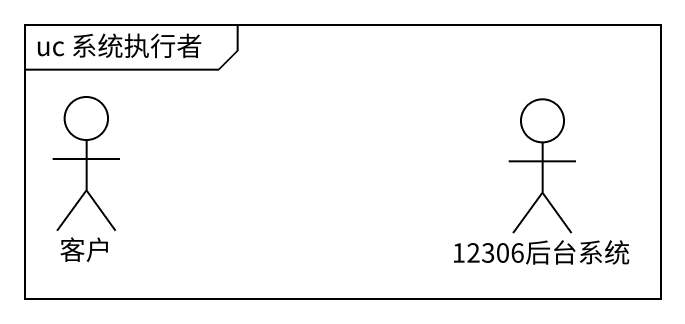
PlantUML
@startuml
mainframe uc 系统执行者
actor 客户
actor "12306后台系统" as a12306后台系统
@enduml
